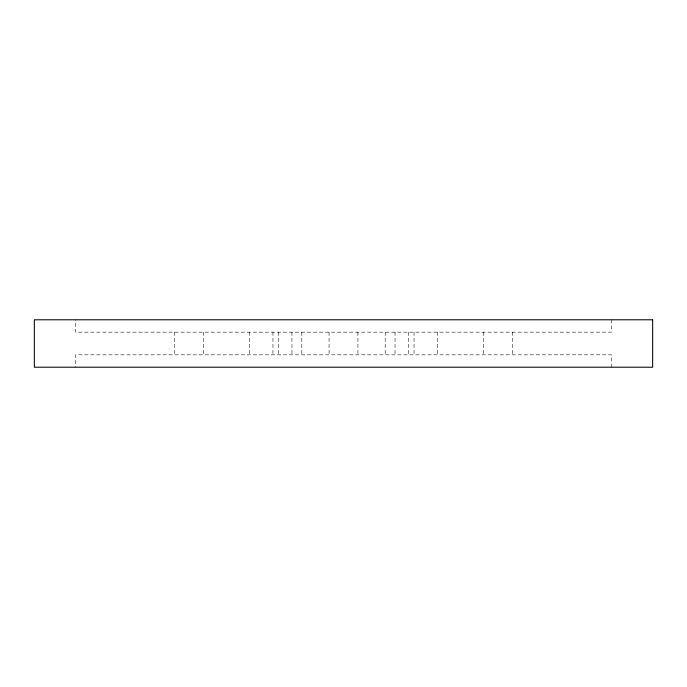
<?xml version="1.0" encoding="UTF-8"?>
<svg xmlns="http://www.w3.org/2000/svg" width="687" height="687" viewBox="0 0 687 687"><rect width="100%" height="100%" fill="white"/><g stroke="black" fill="none" stroke-linecap="round" stroke-linejoin="round"><path stroke-width="0.52" stroke-dasharray="3.44 2.58" d="M611.421 319.79L611.421 332.165L75.579 332.165L75.579 319.79M611.507 367.21L611.507 354.835L75.493 354.835L75.493 367.21M512.545 332.165L512.545 354.835M483.691 332.165L483.691 354.835M437.301 332.165L437.301 354.835M414.046 332.165L414.046 354.835M408.439 332.165L408.439 354.835M395.042 332.165L395.042 354.835M385.201 332.165L385.201 354.835M357.927 332.165L357.927 354.835M329.073 332.165L329.073 354.835M301.799 332.165L301.799 354.835M291.958 332.165L291.958 354.835M278.561 332.165L278.561 354.835M272.954 332.165L272.954 354.835M249.699 332.165L249.699 354.835M203.309 332.165L203.309 354.835M174.455 332.165L174.455 354.835"/><path stroke-width="1.03" d="M652.65 319.79L34.35 319.79L34.35 367.21L652.65 367.21L652.65 319.79"/></g></svg>
